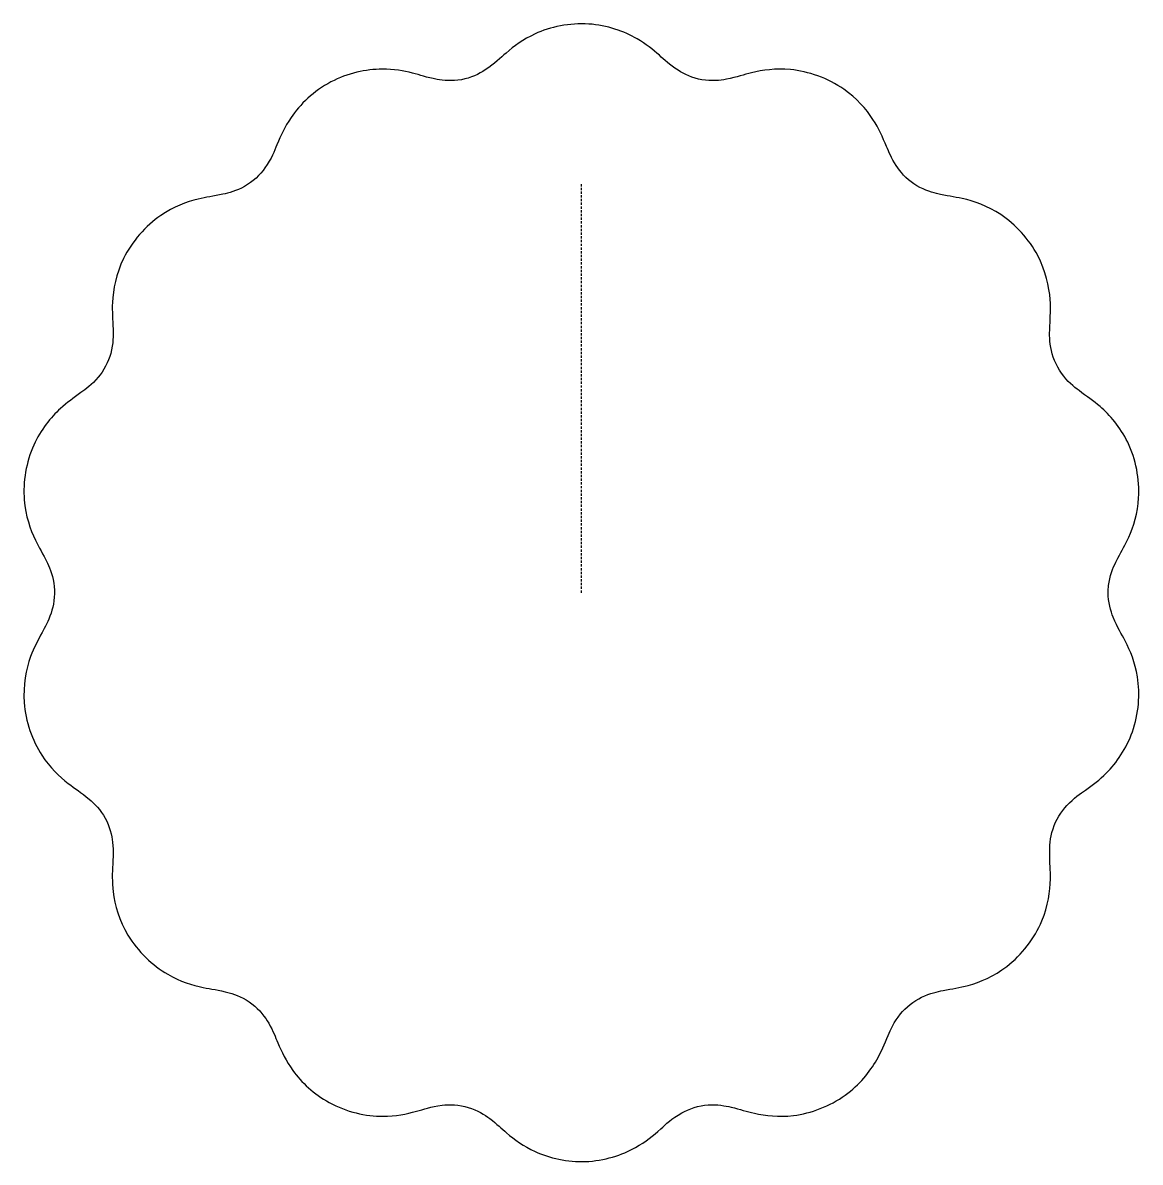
# Model space of a CAD drawing. Header units: millimetres. Extents: x -39.8 to 39.8, y -40.5 to 40.6.
import ezdxf

# ---------------------------------------------------------------- set-up
doc = ezdxf.new("R2010")
doc.units = ezdxf.units.MM
doc.linetypes.add('DASHED', pattern=[0.2067, 0.1654, -0.0413])

msp = doc.modelspace()

# ---------------------------------------------------------------- linework, layer by layer
at = {"color": 190, "linetype": 'DASHED', "lineweight": 25, "true_color": 0x8018ff}
msp.add_line((0, 0), (0, 29.144), dxfattribs=at)
msp.add_open_spline([(37.5, 0), (37.5, -0.672), (37.674, -1.298), (37.856, -1.75), (38.16, -2.504), (38.45, -2.933), (38.706, -3.43), (39.072, -4.142), (39.416, -4.968), (39.583, -5.993), (39.778, -7.194), (39.677, -8.627), (39.228, -9.895), (38.802, -11.102), (38.09, -12.118), (37.374, -12.834), (36.881, -13.326), (36.404, -13.678), (35.895, -14.045), (35.513, -14.32), (35.079, -14.596), (34.558, -15.153), (34.174, -15.564), (33.774, -16.183), (33.571, -16.808), (33.349, -17.489), (33.331, -18.076), (33.334, -18.528), (33.339, -19.25), (33.397, -19.767), (33.388, -20.377), (33.375, -21.255), (33.229, -22.294), (32.78, -23.367), (32.27, -24.59), (31.349, -25.79), (30.283, -26.606), (29.364, -27.309), (28.383, -27.724), (27.529, -27.956), (26.93, -28.119), (26.407, -28.192), (25.759, -28.318), (25.341, -28.399), (24.832, -28.499), (24.215, -28.796), (23.672, -29.057), (23.091, -29.515), (22.709, -29.987), (22.23, -30.578), (22.015, -31.094), (21.832, -31.514), (21.559, -32.142), (21.354, -32.67), (21.02, -33.26), (20.542, -34.103), (19.801, -35.032), (18.78, -35.77), (17.702, -36.549), (16.343, -37.065), (15.095, -37.216), (14.042, -37.343), (13.103, -37.236), (12.312, -37.058), (11.768, -36.936), (11.303, -36.776), (10.655, -36.623), (10.235, -36.524), (9.694, -36.416), (9.02, -36.461), (8.365, -36.505), (7.649, -36.744), (7.144, -37.028), (6.409, -37.442), (6.028, -37.837), (5.647, -38.172), (5.113, -38.642), (4.581, -39.087), (3.857, -39.494), (2.902, -40.032), (1.626, -40.446), (0.289, -40.495), (-0.99, -40.541), (-2.278, -40.249), (-3.291, -39.783), (-4.127, -39.398), (-4.765, -38.927), (-5.321, -38.455), (-5.684, -38.146), (-6.006, -37.826), (-6.519, -37.441), (-6.886, -37.164), (-7.397, -36.837), (-8.048, -36.639), (-8.69, -36.443), (-9.392, -36.425), (-9.915, -36.488), (-10.738, -36.587), (-11.228, -36.777), (-11.741, -36.915), (-12.453, -37.108), (-13.215, -37.269), (-14.133, -37.272), (-15.325, -37.276), (-16.736, -36.962), (-17.952, -36.294), (-19.038, -35.697), (-19.935, -34.847), (-20.538, -34.012), (-21.033, -33.327), (-21.334, -32.684), (-21.611, -32.033), (-21.782, -31.631), (-21.935, -31.209), (-22.255, -30.653), (-22.505, -30.219), (-22.907, -29.681), (-23.448, -29.266), (-23.996, -28.846), (-24.601, -28.609), (-25.068, -28.478), (-25.844, -28.26), (-26.361, -28.218), (-26.924, -28.101), (-27.698, -27.939), (-28.553, -27.68), (-29.443, -27.166), (-30.519, -26.545), (-31.579, -25.535), (-32.276, -24.368), (-32.889, -23.341), (-33.214, -22.234), (-33.328, -21.284), (-33.414, -20.574), (-33.393, -19.967), (-33.362, -19.329), (-33.341, -18.895), (-33.297, -18.431), (-33.368, -17.768), (-33.423, -17.266), (-33.584, -16.623), (-33.895, -16.06), (-34.23, -15.452), (-34.673, -15.008), (-35.032, -14.703), (-35.623, -14.2), (-36.064, -13.937), (-36.522, -13.581), (-37.156, -13.087), (-37.826, -12.452), (-38.4, -11.572), (-39.082, -10.528), (-39.567, -9.155), (-39.663, -7.814), (-39.751, -6.597), (-39.534, -5.45), (-39.203, -4.548), (-38.966, -3.9), (-38.687, -3.386), (-38.382, -2.824), (-38.184, -2.458), (-37.952, -2.062), (-37.747, -1.454), (-37.573, -0.94), (-37.455, -0.231), (-37.522, 0.431), (-37.592, 1.13), (-37.816, 1.689), (-38.011, 2.103), (-38.327, 2.777), (-38.606, 3.209), (-38.862, 3.744), (-39.234, 4.519), (-39.566, 5.476), (-39.658, 6.61), (-39.761, 7.874), (-39.524, 9.31), (-38.981, 10.512), (-38.485, 11.611), (-37.772, 12.485), (-37.084, 13.109), (-36.603, 13.546), (-36.149, 13.857), (-35.625, 14.241), (-35.273, 14.499), (-34.85, 14.796), (-34.392, 15.339), (-34.014, 15.787), (-33.664, 16.436), (-33.503, 17.037), (-33.312, 17.754), (-33.325, 18.321), (-33.338, 18.773), (-33.359, 19.466), (-33.409, 20.008), (-33.38, 20.655), (-33.338, 21.584), (-33.124, 22.697), (-32.586, 23.796), (-31.997, 24.999), (-31.014, 26.12), (-29.941, 26.853), (-29.028, 27.476), (-28.097, 27.822), (-27.279, 28.021), (-26.705, 28.16), (-26.198, 28.22), (-25.522, 28.366), (-25.099, 28.458), (-24.566, 28.591), (-23.972, 28.923), (-23.403, 29.24), (-22.857, 29.76), (-22.521, 30.236), (-22.041, 30.914), (-21.865, 31.434), (-21.671, 31.892), (-21.397, 32.54), (-21.124, 33.156), (-20.669, 33.824), (-20.041, 34.75), (-19.051, 35.716), (-17.83, 36.359), (-16.656, 36.978), (-15.316, 37.27), (-14.172, 37.272), (-13.357, 37.274), (-12.654, 37.148), (-12.019, 36.988), (-11.489, 36.855), (-11.02, 36.68), (-10.277, 36.543), (-9.819, 36.459), (-9.204, 36.401), (-8.541, 36.52), (-7.884, 36.638), (-7.271, 36.931), (-6.845, 37.211), (-6.139, 37.673), (-5.781, 38.061), (-5.362, 38.419), (-4.796, 38.904), (-4.152, 39.386), (-3.298, 39.78), (-2.223, 40.276), (-0.834, 40.572), (0.52, 40.483), (1.828, 40.397), (3.052, 39.965), (3.968, 39.43), (4.597, 39.063), (5.081, 38.667), (5.552, 38.255), (5.913, 37.939), (6.259, 37.588), (6.881, 37.188), (7.313, 36.909), (7.932, 36.622), (8.585, 36.512), (9.257, 36.399), (9.871, 36.465), (10.328, 36.553), (11.086, 36.698), (11.564, 36.878), (12.118, 37.013), (12.905, 37.204), (13.821, 37.337), (14.875, 37.239), (16.146, 37.122), (17.563, 36.625), (18.689, 35.835), (19.579, 35.21), (20.275, 34.434), (20.756, 33.695), (21.189, 33.029), (21.445, 32.425), (21.725, 31.765), (21.887, 31.382), (22.052, 30.954), (22.401, 30.413), (22.683, 29.976), (23.134, 29.467), (23.667, 29.109), (24.251, 28.718), (24.836, 28.531), (25.286, 28.421), (26.021, 28.24), (26.533, 28.19), (27.108, 28.061), (27.945, 27.872), (28.898, 27.544), (29.847, 26.916), (30.894, 26.223), (31.871, 25.162), (32.483, 23.999), (33.051, 22.92), (33.304, 21.801), (33.368, 20.862), (33.413, 20.207), (33.375, 19.653), (33.347, 19.005), (33.329, 18.589), (33.3, 18.108), (33.411, 17.457), (33.511, 16.875), (33.787, 16.161), (34.167, 15.628), (34.601, 15.022), (35.059, 14.666), (35.422, 14.392), (35.982, 13.968), (36.435, 13.673), (36.921, 13.253), (37.619, 12.651), (38.356, 11.806), (38.887, 10.713), (39.468, 9.516), (39.75, 8.055), (39.668, 6.756), (39.6, 5.661), (39.303, 4.712), (38.957, 3.948), (38.725, 3.434), (38.474, 3.01), (38.191, 2.465), (37.998, 2.094), (37.765, 1.641), (37.614, 0.99), (37.544, 0.687), (37.5, 0.345), (37.5, 0)], degree=3, knots=[0, 0, 0, 0, 0.031048, 0.031048, 0.031048, 0.082854, 0.082854, 0.082854, 0.157122, 0.157122, 0.157122, 0.244104, 0.244104, 0.244104, 0.326826, 0.326826, 0.326826, 0.383712, 0.383712, 0.383712, 0.426367, 0.426367, 0.426367, 0.457831, 0.457831, 0.457831, 0.492058, 0.492058, 0.492058, 0.546674, 0.546674, 0.546674, 0.625418, 0.625418, 0.625418, 0.715187, 0.715187, 0.715187, 0.792587, 0.792587, 0.792587, 0.846876, 0.846876, 0.846876, 0.881878, 0.881878, 0.881878, 0.912687, 0.912687, 0.912687, 0.951346, 0.951346, 0.951346, 1.009191, 1.009191, 1.009191, 1.091738, 1.091738, 1.091738, 1.178804, 1.178804, 1.178804, 1.252332, 1.252332, 1.252332, 1.302902, 1.302902, 1.302902, 1.335708, 1.335708, 1.335708, 1.367526, 1.367526, 1.367526, 1.413845, 1.413845, 1.413845, 1.47888, 1.47888, 1.47888, 1.564615, 1.564615, 1.564615, 1.64665, 1.64665, 1.64665, 1.714427, 1.714427, 1.714427, 1.758708, 1.758708, 1.758708, 1.790449, 1.790449, 1.790449, 1.821796, 1.821796, 1.821796, 1.871143, 1.871143, 1.871143, 1.939711, 1.939711, 1.939711, 2.028719, 2.028719, 2.028719, 2.108264, 2.108264, 2.108264, 2.173497, 2.173497, 2.173497, 2.2138, 2.2138, 2.2138, 2.245307, 2.245307, 2.245307, 2.277221, 2.277221, 2.277221, 2.330314, 2.330314, 2.330314, 2.403235, 2.403235, 2.403235, 2.491457, 2.491457, 2.491457, 2.569014, 2.569014, 2.569014, 2.627048, 2.627048, 2.627048, 2.666543, 2.666543, 2.666543, 2.696457, 2.696457, 2.696457, 2.72869, 2.72869, 2.72869, 2.781885, 2.781885, 2.781885, 2.855693, 2.855693, 2.855693, 2.943221, 2.943221, 2.943221, 3.022665, 3.022665, 3.022665, 3.079799, 3.079799, 3.079799, 3.116925, 3.116925, 3.116925, 3.148289, 3.148289, 3.148289, 3.181376, 3.181376, 3.181376, 3.235213, 3.235213, 3.235213, 3.313208, 3.313208, 3.313208, 3.400157, 3.400157, 3.400157, 3.47956, 3.47956, 3.47956, 3.535127, 3.535127, 3.535127, 3.572466, 3.572466, 3.572466, 3.603284, 3.603284, 3.603284, 3.640059, 3.640059, 3.640059, 3.696465, 3.696465, 3.696465, 3.777523, 3.777523, 3.777523, 3.866284, 3.866284, 3.866284, 3.941812, 3.941812, 3.941812, 3.994873, 3.994873, 3.994873, 4.028031, 4.028031, 4.028031, 4.059741, 4.059741, 4.059741, 4.10502, 4.10502, 4.10502, 4.168957, 4.168957, 4.168957, 4.257418, 4.257418, 4.257418, 4.342509, 4.342509, 4.342509, 4.403155, 4.403155, 4.403155, 4.453682, 4.453682, 4.453682, 4.484893, 4.484893, 4.484893, 4.515869, 4.515869, 4.515869, 4.567068, 4.567068, 4.567068, 4.636328, 4.636328, 4.636328, 4.723517, 4.723517, 4.723517, 4.807688, 4.807688, 4.807688, 4.865468, 4.865468, 4.865468, 4.909772, 4.909772, 4.909772, 4.94057, 4.94057, 4.94057, 4.972255, 4.972255, 4.972255, 5.02479, 5.02479, 5.02479, 5.099217, 5.099217, 5.099217, 5.189025, 5.189025, 5.189025, 5.259956, 5.259956, 5.259956, 5.323908, 5.323908, 5.323908, 5.361034, 5.361034, 5.361034, 5.391069, 5.391069, 5.391069, 5.423962, 5.423962, 5.423962, 5.477653, 5.477653, 5.477653, 5.555907, 5.555907, 5.555907, 5.642236, 5.642236, 5.642236, 5.722355, 5.722355, 5.722355, 5.778232, 5.778232, 5.778232, 5.814066, 5.814066, 5.814066, 5.846126, 5.846126, 5.846126, 5.882657, 5.882657, 5.882657, 5.938954, 5.938954, 5.938954, 6.019733, 6.019733, 6.019733, 6.108235, 6.108235, 6.108235, 6.182825, 6.182825, 6.182825, 6.233005, 6.233005, 6.233005, 6.267252, 6.267252, 6.267252, 6.283185, 6.283185, 6.283185, 6.283185])

doc.saveas('drawing.dxf')
